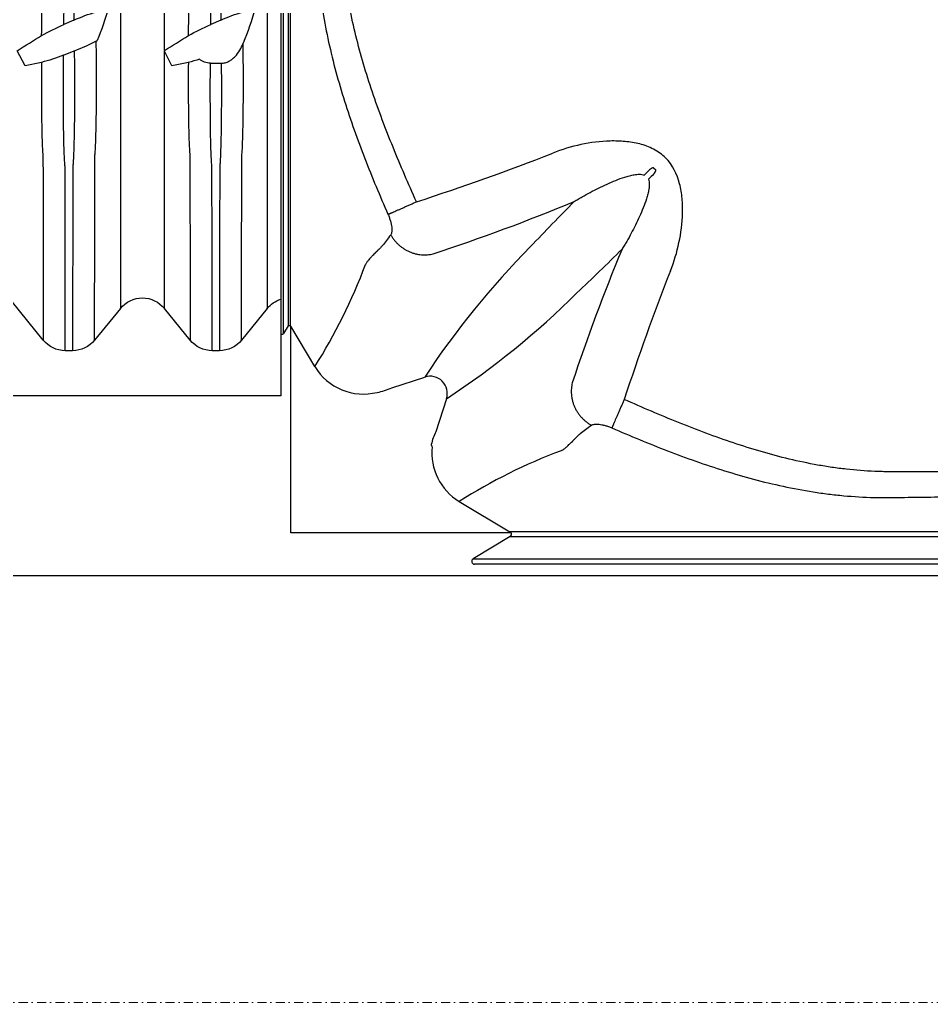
# Model space of a CAD drawing. Header units: millimetres. Extents: x -455371 to 117772, y -78417 to 116564.
# Drawn here: x -31499.7 to -31179.5, y 55572.5 to 55917.7 of the extents above; entities that cross this region are included whole.
import ezdxf

# ---------------------------------------------------------------- set-up
doc = ezdxf.new("R2010")
doc.units = ezdxf.units.MM
doc.linetypes.add('TRATTOPUNTO', pattern=[25.4, 12.7, -6.35, 0, -6.35])
doc.layers.get('0').update_dxf_attribs({"color": 255})
doc.layers.add('BETON-STOP', color=141, linetype='Continuous')
doc.layers.add('Contorno-Cupolex', color=3, linetype='Continuous')
for name, color, linetype, lineweight in [('Cls', 7, 'Continuous', 25), ('fili fissi tratteggiati', 210, 'TRATTOPUNTO', 18), ('quote', 5, 'Continuous', 15)]:
    doc.layers.add(name, color=color, linetype=linetype, lineweight=lineweight)

# ---------------------------------------------------------------- blocks, each defined once
blk = doc.blocks.new('Cupolex H50')
at = {"layer": 'Contorno-Cupolex', "linetype": 'Continuous'}
for p, q in [((19692.858, 10192.535), (19692.858, 10171.748)), ((19705.932, 10177.531), (19706.004, 10177.459)), ((19693.116, 10171.996), (19692.951, 10171.722)), ((19693.201, 10171.996), (19693.116, 10171.996)), ((19693.208, 10171.984), (19693.201, 10171.996)), ((19693.208, 10171.976), (19693.208, 10171.984)), ((19694.056, 10170.564), (19693.208, 10171.976)), ((19693.208, 10164.735), (19693.208, 10171.976)), ((19696.753, 10169.82), (19697.911, 10170.197)), ((19698.67, 10169.438), (19698.294, 10168.28)), ((19699.119, 10165.834), (19700.89, 10164.77)), ((19700.925, 10164.735), (19693.208, 10164.735)), ((19700.898, 10164.6), (19699.601, 10163.82)), ((19700.933, 10164.735), (19700.925, 10164.735)), ((19721.008, 10163.635), (19699.654, 10163.635))]:
    blk.add_line(p, q, dxfattribs=at)
for centre, radius, start, end in [((19671.606, 10256.75), 84.511, 287.92489, 291.36419), ((19647.472, 10236.537), 83.013, 314.44915, 314.6275), ((19765.011, 10118.999), 83.013, 135.3725, 135.55085), ((19676.338, 10241.136), 70.114, 288.16797, 292.48426), ((19775.244, 10104.861), 101.529, 135.24033, 136.48357), ((19722.646, 10153.941), 29.599, 135.272, 146.6866), ((19767.526, 10148.671), 67.882, 157.47222, 161.6936), ((19633.335, 10246.77), 101.528, 313.51644, 314.7597), ((19677.575, 10180.979), 19.496, 327.7108, 339.4596), ((19782.538, 10144.13), 81.647, 158.60087, 161.96279), ((19682.414, 10194.173), 29.599, 303.3134, 314.728), ((19692.908, 10171.747), 0.0499, 179.2776, 329.0373), ((19695.76, 10171.587), 1.987, 210.9888, 283.9535), ((19698.098, 10169.625), 0.601, 341.8666, 108.1334), ((19695.909, 10171.605), 1.974, 279.6297, 295.3053), ((19700.317, 10167.325), 2.238, 154.7363, 166.9636), ((19698.066, 10167.758), 0.1, 353.9944, 45.0507), ((19700.142, 10167.538), 1.987, 173.9429, 239.0129), ((19709.561, 10149.368), 19.498, 110.643, 122.3798), ((19700.838, 10164.684), 0.1, 30.3283, 59.0672), ((19700.847, 10164.685), 0.0994, 300.7422, 30.2295), ((19699.653, 10163.735), 0.0998, 120.9627, 270.7224)]:
    blk.add_arc(centre, radius, start, end, dxfattribs=at)
for points, knots in [([(19693.116, 10192.535), (19693.116, 10191.89), (19693.116, 10191.245), (19693.116, 10189.955), (19693.116, 10189.309), (19693.116, 10188.019), (19693.116, 10187.374), (19693.116, 10186.406), (19693.116, 10186.083), (19693.116, 10185.44), (19693.116, 10185.117), (19693.116, 10184.478), (19693.116, 10184.165), (19693.116, 10183.551), (19693.116, 10183.249), (19693.116, 10182.657), (19693.116, 10182.365), (19693.116, 10181.811), (19693.116, 10181.544), (19693.116, 10180.784), (19693.116, 10180.317), (19693.116, 10179.729), (19693.116, 10179.548), (19693.116, 10179.222), (19693.116, 10179.074), (19693.116, 10178.693), (19693.116, 10178.525), (19693.116, 10178.326), (19693.116, 10178.225), (19693.116, 10178.024), (19693.116, 10177.924), (19693.116, 10177.723), (19693.116, 10177.623), (19693.116, 10177.321), (19693.116, 10177.121), (19693.116, 10176.719), (19693.116, 10176.518), (19693.116, 10175.916), (19693.116, 10175.515), (19693.116, 10174.712), (19693.116, 10174.311), (19693.116, 10173.271), (19693.116, 10172.633), (19693.116, 10171.996)], [0, 0, 0, 0, 0.032927, 0.032927, 0.065853, 0.065853, 0.09878, 0.09878, 0.115243, 0.115243, 0.131706, 0.131706, 0.14817, 0.14817, 0.164633, 0.164633, 0.181096, 0.181096, 0.197559, 0.197559, 0.230486, 0.230486, 0.246949, 0.246949, 0.263413, 0.263413, 0.296339, 0.296339, 0.329266, 0.329266, 0.362192, 0.362192, 0.395119, 0.395119, 0.460972, 0.460972, 0.526825, 0.526825, 0.658531, 0.658531, 0.790238, 0.790238, 1, 1, 1, 1]), ([(19693.201, 10171.996), (19693.201, 10172.633), (19693.201, 10173.271), (19693.201, 10174.311), (19693.201, 10174.712), (19693.201, 10175.515), (19693.201, 10175.916), (19693.201, 10176.518), (19693.201, 10176.719), (19693.201, 10177.121), (19693.201, 10177.321), (19693.201, 10177.623), (19693.201, 10177.723), (19693.201, 10177.924), (19693.201, 10178.024), (19693.201, 10178.225), (19693.201, 10178.326), (19693.201, 10178.525), (19693.201, 10178.693), (19693.201, 10179.074), (19693.201, 10179.222), (19693.201, 10179.548), (19693.201, 10179.729), (19693.201, 10180.317), (19693.201, 10180.784), (19693.201, 10181.544), (19693.201, 10181.811), (19693.201, 10182.365), (19693.201, 10182.657), (19693.201, 10183.249), (19693.201, 10183.551), (19693.201, 10184.165), (19693.201, 10184.478), (19693.201, 10185.117), (19693.201, 10185.44), (19693.201, 10186.083), (19693.201, 10186.406), (19693.201, 10187.374), (19693.201, 10188.019), (19693.201, 10189.309), (19693.201, 10189.955), (19693.201, 10191.245), (19693.201, 10191.89), (19693.201, 10192.535)], [0, 0, 0, 0, 0.209762, 0.209762, 0.341469, 0.341469, 0.473175, 0.473175, 0.539028, 0.539028, 0.604881, 0.604881, 0.637808, 0.637808, 0.670734, 0.670734, 0.703661, 0.703661, 0.736587, 0.736587, 0.753051, 0.753051, 0.769514, 0.769514, 0.802441, 0.802441, 0.818904, 0.818904, 0.835367, 0.835367, 0.85183, 0.85183, 0.868294, 0.868294, 0.884757, 0.884757, 0.90122, 0.90122, 0.934147, 0.934147, 0.967073, 0.967073, 1, 1, 1, 1]), ([(19694.204, 10192.535), (19694.196, 10191.132), (19694.183, 10189.729), (19694.161, 10187.975), (19694.157, 10187.624), (19694.15, 10187.098), (19694.147, 10186.923), (19694.142, 10186.572), (19694.14, 10186.397), (19694.136, 10186.134), (19694.134, 10186.047), (19694.131, 10185.871), (19694.13, 10185.783), (19694.129, 10185.648), (19694.129, 10185.603), (19694.129, 10185.513), (19694.13, 10185.468), (19694.131, 10185.333), (19694.133, 10185.243), (19694.145, 10184.793), (19694.167, 10184.434), (19694.219, 10183.895), (19694.239, 10183.716), (19694.285, 10183.358), (19694.31, 10183.179), (19694.396, 10182.644), (19694.463, 10182.291), (19694.692, 10181.241), (19694.881, 10180.552), (19695.203, 10179.533), (19695.317, 10179.195), (19695.554, 10178.525), (19695.678, 10178.193), (19696.062, 10177.202), (19696.335, 10176.551), (19696.619, 10175.905)], [0, 0, 0, 0, 0.25, 0.25, 0.3125, 0.3125, 0.34375, 0.34375, 0.375, 0.375, 0.390625, 0.390625, 0.40625, 0.40625, 0.414062, 0.414062, 0.421875, 0.421875, 0.4375, 0.4375, 0.5, 0.5, 0.53125, 0.53125, 0.5625, 0.5625, 0.625, 0.625, 0.75, 0.75, 0.8125, 0.8125, 0.875, 0.875, 1, 1, 1, 1]), ([(19697.616, 10176.341), (19697.331, 10176.975), (19697.057, 10177.611), (19696.667, 10178.572), (19696.541, 10178.894), (19696.298, 10179.54), (19696.182, 10179.865), (19695.851, 10180.841), (19695.655, 10181.496), (19695.414, 10182.489), (19695.342, 10182.822), (19695.25, 10183.325), (19695.222, 10183.493), (19695.172, 10183.829), (19695.149, 10183.997), (19695.091, 10184.501), (19695.064, 10184.838), (19695.045, 10185.259), (19695.042, 10185.344), (19695.039, 10185.47), (19695.038, 10185.513), (19695.037, 10185.597), (19695.036, 10185.639), (19695.035, 10185.766), (19695.035, 10185.853), (19695.035, 10186.027), (19695.035, 10186.115), (19695.036, 10186.379), (19695.035, 10186.556), (19695.035, 10186.907), (19695.035, 10187.083), (19695.033, 10187.611), (19695.032, 10187.963), (19695.025, 10189.721), (19695.013, 10191.128), (19694.997, 10192.535)], [0, 0, 0, 0, 0.125, 0.125, 0.1875, 0.1875, 0.25, 0.25, 0.375, 0.375, 0.4375, 0.4375, 0.46875, 0.46875, 0.5, 0.5, 0.5625, 0.5625, 0.578125, 0.578125, 0.585938, 0.585938, 0.59375, 0.59375, 0.609375, 0.609375, 0.625, 0.625, 0.65625, 0.65625, 0.6875, 0.6875, 0.75, 0.75, 1, 1, 1, 1]), ([(19692.951, 10171.722), (19692.951, 10173.251), (19692.951, 10174.786), (19692.951, 10176.704), (19692.951, 10177.088), (19692.951, 10177.663), (19692.951, 10177.855), (19692.951, 10178.071), (19692.951, 10178.095), (19692.951, 10178.143), (19692.951, 10178.165), (19692.951, 10178.247), (19692.951, 10178.319), (19692.951, 10178.585), (19692.951, 10178.839), (19692.951, 10179.308), (19692.951, 10179.479), (19692.951, 10179.851), (19692.951, 10180.054), (19692.951, 10180.701), (19692.951, 10181.177), (19692.951, 10181.956), (19692.951, 10182.229), (19692.951, 10182.785), (19692.951, 10183.07), (19692.951, 10183.649), (19692.951, 10183.944), (19692.951, 10184.545), (19692.951, 10184.854), (19692.951, 10185.314), (19692.951, 10185.468), (19692.951, 10185.654), (19692.951, 10185.686), (19692.951, 10185.719)], [0, 0, 0, 0, 0.5, 0.5, 0.625, 0.625, 0.6875, 0.6875, 0.6953125, 0.6953125, 0.703125, 0.703125, 0.71875, 0.71875, 0.75, 0.75, 0.765625, 0.765625, 0.78125, 0.78125, 0.8125, 0.8125, 0.828125, 0.828125, 0.84375, 0.84375, 0.859375, 0.859375, 0.875, 0.875, 0.8828125, 0.8828125, 0.8844651, 0.8844651, 0.8844651, 0.8844651]), ([(19706.519, 10173.92), (19706.649, 10174.243), (19706.749, 10174.573), (19706.893, 10175.248), (19706.938, 10175.595), (19706.95, 10176.114), (19706.946, 10176.287), (19706.913, 10176.633), (19706.885, 10176.807), (19706.754, 10177.309), (19706.6, 10177.633), (19706.227, 10178.005), (19706.085, 10178.105), (19705.775, 10178.267), (19705.611, 10178.326), (19705.276, 10178.412), (19705.103, 10178.44), (19704.757, 10178.472), (19704.585, 10178.477), (19704.069, 10178.464), (19703.723, 10178.42), (19703.046, 10178.276), (19702.716, 10178.175), (19702.393, 10178.046)], [0, 0, 0, 0, 0.125, 0.125, 0.25, 0.25, 0.3125, 0.3125, 0.375, 0.375, 0.5, 0.5, 0.5625, 0.5625, 0.625, 0.625, 0.6875, 0.6875, 0.75, 0.75, 0.875, 0.875, 1, 1, 1, 1]), ([(19703.152, 10176.351), (19703.174, 10176.365), (19703.197, 10176.379), (19703.243, 10176.407), (19703.266, 10176.421), (19703.335, 10176.462), (19703.381, 10176.489), (19703.521, 10176.57), (19703.615, 10176.622), (19703.901, 10176.775), (19704.096, 10176.872), (19704.398, 10177.008), (19704.5, 10177.052), (19704.708, 10177.135), (19704.814, 10177.174), (19704.976, 10177.226), (19705.03, 10177.242), (19705.141, 10177.27), (19705.198, 10177.283), (19705.312, 10177.301), (19705.369, 10177.307), (19705.458, 10177.307), (19705.488, 10177.305), (19705.547, 10177.295), (19705.576, 10177.288), (19705.604, 10177.277)], [0, 0, 0, 0, 0.03125, 0.03125, 0.0625, 0.0625, 0.125, 0.125, 0.25, 0.25, 0.5, 0.5, 0.625, 0.625, 0.75, 0.75, 0.8125, 0.8125, 0.875, 0.875, 0.9375, 0.9375, 0.96875, 0.96875, 1, 1, 1, 1]), ([(19705.932, 10177.531), (19705.929, 10177.533), (19705.925, 10177.534), (19705.918, 10177.535), (19705.914, 10177.535), (19705.904, 10177.533), (19705.897, 10177.531), (19705.877, 10177.523), (19705.865, 10177.516), (19705.829, 10177.494), (19705.808, 10177.477), (19705.789, 10177.458)], [0, 0, 0, 0, 0.0625, 0.0625, 0.125, 0.125, 0.25, 0.25, 0.5, 0.5, 1, 1, 1, 1]), ([(19705.931, 10177.315), (19705.95, 10177.335), (19705.968, 10177.356), (19705.99, 10177.392), (19705.997, 10177.404), (19706.004, 10177.424), (19706.007, 10177.431), (19706.008, 10177.441), (19706.008, 10177.445), (19706.008, 10177.452), (19706.006, 10177.456), (19706.004, 10177.459)], [0, 0, 0, 0, 0.5, 0.5, 0.75, 0.75, 0.875, 0.875, 0.9375, 0.9375, 1, 1, 1, 1]), ([(19705.75, 10177.131), (19705.762, 10177.102), (19705.769, 10177.073), (19705.778, 10177.014), (19705.78, 10176.984), (19705.781, 10176.895), (19705.774, 10176.837), (19705.756, 10176.723), (19705.743, 10176.666), (19705.714, 10176.555), (19705.698, 10176.501), (19705.647, 10176.34), (19705.608, 10176.234), (19705.525, 10176.028), (19705.482, 10175.926), (19705.346, 10175.625), (19705.248, 10175.428), (19705.095, 10175.142), (19705.043, 10175.048), (19704.963, 10174.908), (19704.936, 10174.862), (19704.894, 10174.793), (19704.881, 10174.77), (19704.853, 10174.724), (19704.839, 10174.701), (19704.825, 10174.679)], [0, 0, 0, 0, 0.03125, 0.03125, 0.0625, 0.0625, 0.125, 0.125, 0.1875, 0.1875, 0.25, 0.25, 0.375, 0.375, 0.5, 0.5, 0.75, 0.75, 0.875, 0.875, 0.9375, 0.9375, 0.96875, 0.96875, 1, 1, 1, 1]), ([(19696.619, 10175.905), (19696.636, 10175.864), (19696.652, 10175.824), (19696.681, 10175.745), (19696.694, 10175.705), (19696.711, 10175.647), (19696.716, 10175.628), (19696.725, 10175.591), (19696.729, 10175.572), (19696.74, 10175.519), (19696.745, 10175.485), (19696.751, 10175.438), (19696.752, 10175.423), (19696.754, 10175.393), (19696.755, 10175.379), (19696.755, 10175.338), (19696.753, 10175.313), (19696.747, 10175.269), (19696.743, 10175.249), (19696.731, 10175.215), (19696.724, 10175.2), (19696.715, 10175.188)], [0, 0, 0, 0, 0.125, 0.125, 0.25, 0.25, 0.3125, 0.3125, 0.375, 0.375, 0.5, 0.5, 0.5625, 0.5625, 0.625, 0.625, 0.75, 0.75, 0.875, 0.875, 1, 1, 1, 1]), ([(19696.715, 10175.188), (19696.665, 10175.114), (19696.616, 10175.044), (19696.518, 10174.916), (19696.47, 10174.857), (19696.4, 10174.777), (19696.377, 10174.751), (19696.342, 10174.715), (19696.331, 10174.704), (19696.314, 10174.687), (19696.308, 10174.681), (19696.297, 10174.67), (19696.291, 10174.665), (19696.274, 10174.649), (19696.263, 10174.638), (19696.246, 10174.622), (19696.24, 10174.617), (19696.228, 10174.606), (19696.223, 10174.6), (19696.211, 10174.589), (19696.206, 10174.584), (19696.194, 10174.572), (19696.189, 10174.567), (19696.178, 10174.556), (19696.173, 10174.55), (19696.163, 10174.54), (19696.158, 10174.535), (19696.133, 10174.509), (19696.113, 10174.49), (19696.085, 10174.46), (19696.076, 10174.451), (19696.058, 10174.432), (19696.05, 10174.423), (19696.024, 10174.395), (19696.008, 10174.378), (19695.977, 10174.344), (19695.963, 10174.328), (19695.935, 10174.296), (19695.922, 10174.281), (19695.898, 10174.25), (19695.887, 10174.236), (19695.867, 10174.207), (19695.859, 10174.193), (19695.847, 10174.172), (19695.844, 10174.165), (19695.839, 10174.155), (19695.837, 10174.152), (19695.834, 10174.145), (19695.833, 10174.142), (19695.832, 10174.138)], [0, 0, 0, 0, 0.125, 0.125, 0.25, 0.25, 0.3125, 0.3125, 0.34375, 0.34375, 0.359375, 0.359375, 0.375, 0.375, 0.40625, 0.40625, 0.421875, 0.421875, 0.4375, 0.4375, 0.453125, 0.453125, 0.46875, 0.46875, 0.484375, 0.484375, 0.5, 0.5, 0.5625, 0.5625, 0.59375, 0.59375, 0.625, 0.625, 0.6875, 0.6875, 0.75, 0.75, 0.8125, 0.8125, 0.875, 0.875, 0.9375, 0.9375, 0.96875, 0.96875, 0.984375, 0.984375, 1, 1, 1, 1]), ([(19721.008, 10166.837), (19719.609, 10166.853), (19718.21, 10166.865), (19716.46, 10166.872), (19716.11, 10166.874), (19715.411, 10166.875), (19715.061, 10166.876), (19714.623, 10166.876), (19714.535, 10166.876), (19714.405, 10166.875), (19714.361, 10166.875), (19714.275, 10166.875), (19714.232, 10166.876), (19714.147, 10166.876), (19714.106, 10166.876), (19714.022, 10166.878), (19713.98, 10166.878), (19713.854, 10166.881), (19713.77, 10166.884), (19713.351, 10166.901), (19713.016, 10166.927), (19712.515, 10166.984), (19712.347, 10167.005), (19712.013, 10167.054), (19711.846, 10167.081), (19711.346, 10167.171), (19711.015, 10167.241), (19710.028, 10167.477), (19709.377, 10167.67), (19708.408, 10167.994), (19708.086, 10168.109), (19707.444, 10168.348), (19707.124, 10168.472), (19706.167, 10168.857), (19705.534, 10169.129), (19704.903, 10169.411)], [0, 0, 0, 0, 0.25, 0.25, 0.3125, 0.3125, 0.375, 0.375, 0.390625, 0.390625, 0.398438, 0.398438, 0.40625, 0.40625, 0.414062, 0.414062, 0.421875, 0.421875, 0.4375, 0.4375, 0.5, 0.5, 0.53125, 0.53125, 0.5625, 0.5625, 0.625, 0.625, 0.75, 0.75, 0.8125, 0.8125, 0.875, 0.875, 1, 1, 1, 1]), ([(19702.687, 10167.614), (19702.69, 10167.616), (19702.694, 10167.617), (19702.701, 10167.62), (19702.704, 10167.621), (19702.714, 10167.626), (19702.721, 10167.63), (19702.742, 10167.642), (19702.756, 10167.65), (19702.785, 10167.67), (19702.8, 10167.681), (19702.83, 10167.706), (19702.846, 10167.719), (19702.878, 10167.747), (19702.895, 10167.762), (19702.929, 10167.793), (19702.946, 10167.81), (19702.974, 10167.835), (19702.983, 10167.844), (19703.003, 10167.863), (19703.012, 10167.872), (19703.042, 10167.9), (19703.062, 10167.92), (19703.085, 10167.943), (19703.087, 10167.946), (19703.092, 10167.951), (19703.095, 10167.953), (19703.103, 10167.961), (19703.109, 10167.967), (19703.12, 10167.978), (19703.125, 10167.983), (19703.137, 10167.995), (19703.142, 10168), (19703.153, 10168.012), (19703.159, 10168.018), (19703.169, 10168.029), (19703.175, 10168.035), (19703.185, 10168.047), (19703.191, 10168.052), (19703.201, 10168.064), (19703.207, 10168.069), (19703.223, 10168.087), (19703.234, 10168.098), (19703.257, 10168.121), (19703.269, 10168.132), (19703.306, 10168.167), (19703.332, 10168.19), (19703.469, 10168.309), (19703.6, 10168.407), (19703.752, 10168.508)], [0, 0, 0, 0, 0.015625, 0.015625, 0.03125, 0.03125, 0.0625, 0.0625, 0.125, 0.125, 0.1875, 0.1875, 0.25, 0.25, 0.3125, 0.3125, 0.375, 0.375, 0.40625, 0.40625, 0.4375, 0.4375, 0.5, 0.5, 0.507812, 0.507812, 0.515625, 0.515625, 0.53125, 0.53125, 0.546875, 0.546875, 0.5625, 0.5625, 0.578125, 0.578125, 0.59375, 0.59375, 0.609375, 0.609375, 0.625, 0.625, 0.65625, 0.65625, 0.6875, 0.6875, 0.75, 0.75, 1, 1, 1, 1]), ([(19703.752, 10168.508), (19703.776, 10168.525), (19703.81, 10168.537), (19703.866, 10168.545), (19703.878, 10168.546), (19703.902, 10168.548), (19703.916, 10168.548), (19703.957, 10168.548), (19703.986, 10168.546), (19704.05, 10168.539), (19704.083, 10168.533), (19704.137, 10168.523), (19704.155, 10168.519), (19704.192, 10168.51), (19704.212, 10168.505), (19704.27, 10168.488), (19704.309, 10168.475), (19704.389, 10168.447), (19704.429, 10168.431), (19704.47, 10168.413)], [0, 0, 0, 0, 0.25, 0.25, 0.3125, 0.3125, 0.375, 0.375, 0.5, 0.5, 0.625, 0.625, 0.6875, 0.6875, 0.75, 0.75, 0.875, 0.875, 1, 1, 1, 1]), ([(19704.47, 10168.413), (19705.113, 10168.132), (19705.761, 10167.863), (19706.748, 10167.484), (19707.079, 10167.361), (19707.745, 10167.127), (19708.08, 10167.016), (19709.092, 10166.7), (19709.776, 10166.515), (19710.82, 10166.291), (19711.172, 10166.225), (19711.704, 10166.142), (19711.882, 10166.117), (19712.238, 10166.072), (19712.416, 10166.053), (19712.951, 10166.003), (19713.309, 10165.982), (19713.756, 10165.971), (19713.845, 10165.97), (19713.98, 10165.969), (19714.025, 10165.968), (19714.114, 10165.968), (19714.159, 10165.969), (19714.248, 10165.97), (19714.292, 10165.97), (19714.38, 10165.971), (19714.424, 10165.972), (19714.555, 10165.974), (19714.642, 10165.975), (19715.077, 10165.982), (19715.426, 10165.987), (19716.124, 10165.996), (19716.473, 10166.001), (19718.217, 10166.022), (19719.612, 10166.035), (19721.008, 10166.044)], [0, 0, 0, 0, 0.125, 0.125, 0.1875, 0.1875, 0.25, 0.25, 0.375, 0.375, 0.4375, 0.4375, 0.46875, 0.46875, 0.5, 0.5, 0.5625, 0.5625, 0.578125, 0.578125, 0.585938, 0.585938, 0.59375, 0.59375, 0.601562, 0.601562, 0.609375, 0.609375, 0.625, 0.625, 0.6875, 0.6875, 0.75, 0.75, 1, 1, 1, 1]), ([(19700.898, 10164.6), (19702.397, 10164.6), (19703.903, 10164.6), (19705.786, 10164.599), (19706.163, 10164.599), (19706.727, 10164.599), (19706.916, 10164.599), (19707.151, 10164.599), (19707.198, 10164.599), (19707.292, 10164.599), (19707.333, 10164.599), (19707.458, 10164.599), (19707.537, 10164.599), (19707.734, 10164.599), (19707.853, 10164.599), (19708.263, 10164.599), (19708.599, 10164.599), (19709.2, 10164.599), (19709.417, 10164.599), (19709.87, 10164.599), (19710.108, 10164.599), (19710.857, 10164.599), (19711.408, 10164.599), (19712.259, 10164.599), (19712.549, 10164.599), (19713.14, 10164.599), (19713.443, 10164.599), (19714.048, 10164.599), (19714.35, 10164.599), (19714.956, 10164.599), (19715.258, 10164.599), (19716.166, 10164.599), (19716.771, 10164.599), (19718.453, 10164.599), (19719.53, 10164.599), (19720.607, 10164.599)], [0, 0, 0, 0, 0.5, 0.5, 0.625, 0.625, 0.6875, 0.6875, 0.703125, 0.703125, 0.71875, 0.71875, 0.734375, 0.734375, 0.75, 0.75, 0.78125, 0.78125, 0.796875, 0.796875, 0.8125, 0.8125, 0.84375, 0.84375, 0.859375, 0.859375, 0.875, 0.875, 0.890625, 0.890625, 0.90625, 0.90625, 0.9375, 0.9375, 0.9930906, 0.9930906, 0.9930906, 0.9930906]), ([(19716.312, 10164.771), (19716.064, 10164.771), (19715.817, 10164.771), (19715.267, 10164.771), (19714.965, 10164.771), (19714.36, 10164.771), (19714.058, 10164.771), (19713.455, 10164.771), (19713.153, 10164.771), (19712.556, 10164.771), (19712.264, 10164.771), (19711.695, 10164.771), (19711.418, 10164.771), (19710.875, 10164.771), (19710.61, 10164.771), (19709.856, 10164.771), (19709.402, 10164.771), (19708.596, 10164.771), (19708.258, 10164.771), (19707.85, 10164.771), (19707.731, 10164.771), (19707.533, 10164.771), (19707.454, 10164.771), (19707.361, 10164.771), (19707.336, 10164.771), (19707.289, 10164.771), (19707.266, 10164.771), (19707.195, 10164.771), (19707.148, 10164.771), (19706.912, 10164.771), (19706.724, 10164.771), (19706.159, 10164.771), (19705.782, 10164.771), (19704.542, 10164.771), (19703.679, 10164.771), (19702.818, 10164.771)], [0.0809509, 0.0809509, 0.0809509, 0.0809509, 0.09375, 0.09375, 0.109375, 0.109375, 0.125, 0.125, 0.140625, 0.140625, 0.15625, 0.15625, 0.171875, 0.171875, 0.1875, 0.1875, 0.21875, 0.21875, 0.25, 0.25, 0.265625, 0.265625, 0.28125, 0.28125, 0.2890625, 0.2890625, 0.296875, 0.296875, 0.3125, 0.3125, 0.375, 0.375, 0.5, 0.5, 0.786222, 0.786222, 0.786222, 0.786222]), ([(19699.601, 10163.82), (19701.153, 10163.82), (19702.708, 10163.821), (19704.653, 10163.821), (19705.042, 10163.821), (19705.61, 10163.821), (19705.789, 10163.821), (19705.968, 10163.821)], [0, 0, 0, 0, 0.5, 0.5, 0.625, 0.625, 0.6826415, 0.6826415, 0.6826415, 0.6826415]), ([(19705.968, 10163.821), (19705.983, 10163.821), (19705.998, 10163.821), (19706.038, 10163.821), (19706.061, 10163.821), (19706.118, 10163.821), (19706.15, 10163.821), (19706.26, 10163.821), (19706.349, 10163.821), (19706.562, 10163.821), (19706.687, 10163.821), (19706.968, 10163.821), (19707.123, 10163.821), (19707.462, 10163.821), (19707.646, 10163.821), (19708.042, 10163.821), (19708.256, 10163.821), (19708.932, 10163.821), (19709.425, 10163.821), (19710.225, 10163.821), (19710.503, 10163.821), (19711.073, 10163.821), (19711.363, 10163.821), (19711.953, 10163.821), (19712.253, 10163.821), (19712.684, 10163.821), (19712.809, 10163.821), (19712.936, 10163.821)], [0.6826415, 0.6826415, 0.6826415, 0.6826415, 0.6875, 0.6875, 0.6953125, 0.6953125, 0.703125, 0.703125, 0.71875, 0.71875, 0.734375, 0.734375, 0.75, 0.75, 0.765625, 0.765625, 0.78125, 0.78125, 0.8125, 0.8125, 0.828125, 0.828125, 0.84375, 0.84375, 0.859375, 0.859375, 0.8657575, 0.8657575, 0.8657575, 0.8657575]), ([(19712.936, 10163.821), (19713.119, 10163.821), (19713.304, 10163.821), (19713.646, 10163.821), (19713.802, 10163.821), (19714.116, 10163.821), (19714.272, 10163.821), (19714.742, 10163.821), (19715.055, 10163.821), (19715.995, 10163.821), (19716.622, 10163.821), (19718.502, 10163.821), (19719.755, 10163.821), (19721.008, 10163.821)], [0.8657575, 0.8657575, 0.8657575, 0.8657575, 0.875, 0.875, 0.8828125, 0.8828125, 0.890625, 0.890625, 0.90625, 0.90625, 0.9375, 0.9375, 1, 1, 1, 1])]:
    blk.add_open_spline(points, degree=3, knots=knots, dxfattribs=at)
for points, weights in [([(19696.619, 10175.905), (19696.875, 10176.009), (19697.616, 10176.341)], [1, 0.837824847321, 1]), ([(19696.715, 10175.188), (19697.215, 10174.272), (19698.2, 10174.517)], [1, 0.774238593566, 1]), ([(19703.08, 10169.992), (19702.836, 10169.008), (19703.752, 10168.508)], [1, 0.77386842912, 1]), ([(19704.903, 10169.411), (19704.573, 10168.671), (19704.47, 10168.413)], [1, 0.838288024159, 1])]:
    blk.add_rational_spline(points, weights, degree=2, dxfattribs=at)
blk.add_open_spline([(19702.818, 10164.771), (19702.174, 10164.771), (19701.532, 10164.77), (19700.89, 10164.77)], degree=3, dxfattribs=at)
blk = doc.blocks.new('*U2219')
at = {"xscale": 10.01836209701863, "yscale": 10.01836209701863, "zscale": 10.01836209701863}
blk.add_blockref('Cupolex H50', (-197854.97, -102387.76), dxfattribs=at)
blk = doc.blocks.new('*U2220')
at = {"layer": 'quote', "color": 0, "linetype": 'ByBlock', "lineweight": -2, "transparency": 16777216}
blk.add_blockref('*U2219', (2560, -2570), dxfattribs=at)
blk = doc.blocks.new('Bs H50 tacca 3')
at = {"layer": 'BETON-STOP'}
for p, q in [((19733.613, 10111.539), (19721.484, 10111.539)), ((19733.613, 10065.539), (19733.613, 10111.539)), ((19726.316, 10109.954), (19726.06, 10109.954)), ((19731.466, 10109.954), (19731.21, 10109.954)), ((19725.287, 10109.584), (19723.913, 10107.889)), ((19727.99, 10108.472), (19727.088, 10109.584)), ((19730.437, 10109.584), (19729.536, 10108.472)), ((19733.14, 10108.472), (19732.238, 10109.584)), ((19724.649, 10099.97), (19724.375, 10099.434)), ((19725.224, 10099.843), (19724.649, 10099.97)), ((19729.799, 10099.97), (19729.535, 10099.455)), ((19730.374, 10099.843), (19729.799, 10099.97)), ((19731.147, 10099.87), (19731.529, 10099.87)), ((19725.999, 10099.591), (19726.376, 10099.444)), ((19729.525, 10099.434), (19729.535, 10099.455)), ((19729.535, 10099.428), (19729.525, 10099.434)), ((19727.147, 10099.1), (19727.184, 10099.08)), ((19726.365, 10098.361), (19726.009, 10098.515)), ((19731.515, 10098.361), (19731.159, 10098.515))]:
    blk.add_line(p, q, dxfattribs=at)
for centre, radius, start, end in [((19726.062, 10108.959), 0.995, 90.0853, 141.0771), ((19726.314, 10108.958), 0.996, 38.931, 89.9066), ((19731.212, 10108.959), 0.995, 90.0853, 141.0771), ((19731.464, 10108.958), 0.996, 38.931, 89.9066), ((19728.763, 10109.095), 0.992, 218.8507, 321.1493), ((19733.913, 10109.095), 0.992, 218.8507, 252.4043), ((19723.706, 10093.874), 6.159, 68.148, 75.7364), ((19729.327, 10095.517), 4.451, 71.1754, 76.4034), ((19731.161, 10099.237), 0.633, 91.2639, 128.8863), ((19744.358, 10130.739), 37.139, 237.4487, 239.0025), ((19723.737, 10092.51), 7.42, 62.6401, 69.1643), ((19749.618, 10130.919), 37.349, 237.473, 238.9994), ((19715.294, 10094.419), 12.77, 16.0673, 21.4049), ((19720.309, 10094.376), 12.912, 16.0869, 21.8067), ((20077.874, 10102.723), 352.663, 180.62038, 181.0131), ((19728.865, 10105.205), 7.274, 240.0223, 246.8784), ((19971.486, 10101.327), 241.117, 180.57577, 180.87046), ((19734.015, 10105.205), 7.274, 240.0223, 246.8784), ((20144.736, 10103.684), 418.759, 180.70721, 180.98586), ((19283.539, 10104.061), 442.863, 359.01905, 359.26254), ((19728.979, 10104.194), 6.392, 245.8601, 253.2339), ((20054.415, 10102.387), 323.28, 180.68628, 180.88504), ((19382.186, 10102.752), 349.356, 359.09979, 359.2798), ((19734.129, 10104.194), 6.392, 245.8601, 253.2339)]:
    blk.add_arc(centre, radius, start, end, dxfattribs=at)
for points, knots in [([(19726.06, 10109.954), (19726.06, 10108.692), (19726.058, 10107.428), (19726.055, 10105.531), (19726.054, 10104.899), (19726.052, 10104.108), (19726.052, 10103.95), (19726.051, 10103.713), (19726.051, 10103.634), (19726.051, 10103.516), (19726.051, 10103.479), (19726.041, 10103.378), (19726.037, 10103.317), (19726.029, 10103.172), (19726.025, 10103.089), (19726.018, 10102.9), (19726.015, 10102.792), (19726.006, 10102.44), (19726.001, 10102.167), (19725.997, 10101.701), (19725.996, 10101.537), (19725.994, 10101.188), (19725.994, 10101.004), (19725.994, 10100.432), (19725.996, 10100.025), (19725.999, 10099.591)], [0, 0, 0, 0, 0.5, 0.5, 0.75, 0.75, 0.8125, 0.8125, 0.84375, 0.84375, 0.859375, 0.859375, 0.875, 0.875, 0.890625, 0.890625, 0.90625, 0.90625, 0.9375, 0.9375, 0.953125, 0.953125, 0.96875, 0.96875, 1, 1, 1, 1]), ([(19726.376, 10099.444), (19726.379, 10099.89), (19726.381, 10100.308), (19726.382, 10101.085), (19726.381, 10101.448), (19726.376, 10102.091), (19726.371, 10102.372), (19726.362, 10102.736), (19726.359, 10102.848), (19726.352, 10103.048), (19726.348, 10103.136), (19726.341, 10103.288), (19726.337, 10103.353), (19726.329, 10103.434), (19726.326, 10103.458), (19726.324, 10103.5), (19726.325, 10103.519), (19726.325, 10103.618), (19726.325, 10103.698), (19726.324, 10103.935), (19726.324, 10104.094), (19726.322, 10104.886), (19726.321, 10105.52), (19726.318, 10107.422), (19726.316, 10108.689), (19726.316, 10109.954)], [0, 0, 0, 0, 0.03125, 0.03125, 0.0625, 0.0625, 0.09375, 0.09375, 0.109375, 0.109375, 0.125, 0.125, 0.140625, 0.140625, 0.148437, 0.148437, 0.15625, 0.15625, 0.1875, 0.1875, 0.25, 0.25, 0.5, 0.5, 1, 1, 1, 1]), ([(19731.21, 10109.954), (19731.21, 10108.701), (19731.208, 10107.445), (19731.205, 10105.561), (19731.204, 10104.933), (19731.202, 10104.148), (19731.202, 10103.991), (19731.201, 10103.756), (19731.201, 10103.677), (19731.201, 10103.559), (19731.203, 10103.522), (19731.199, 10103.439), (19731.192, 10103.385), (19731.179, 10103.195), (19731.172, 10103.026), (19731.162, 10102.701), (19731.159, 10102.582), (19731.154, 10102.326), (19731.152, 10102.188), (19731.147, 10101.749), (19731.145, 10101.417), (19731.144, 10100.684), (19731.145, 10100.29), (19731.147, 10099.87)], [0, 0, 0, 0, 0.5, 0.5, 0.75, 0.75, 0.8125, 0.8125, 0.84375, 0.84375, 0.859375, 0.859375, 0.875, 0.875, 0.90625, 0.90625, 0.921875, 0.921875, 0.9375, 0.9375, 0.96875, 0.96875, 1, 1, 1, 1]), ([(19731.529, 10099.87), (19731.531, 10100.293), (19731.532, 10100.688), (19731.531, 10101.238), (19731.531, 10101.415), (19731.529, 10101.748), (19731.527, 10101.905), (19731.522, 10102.346), (19731.516, 10102.602), (19731.506, 10102.927), (19731.503, 10103.025), (19731.496, 10103.195), (19731.492, 10103.268), (19731.484, 10103.394), (19731.476, 10103.446), (19731.473, 10103.527), (19731.475, 10103.565), (19731.475, 10103.683), (19731.474, 10103.761), (19731.474, 10103.997), (19731.473, 10104.153), (19731.472, 10104.938), (19731.471, 10105.565), (19731.468, 10107.447), (19731.466, 10108.702), (19731.466, 10109.954)], [0, 0, 0, 0, 0.03125, 0.03125, 0.046875, 0.046875, 0.0625, 0.0625, 0.09375, 0.09375, 0.109375, 0.109375, 0.125, 0.125, 0.140625, 0.140625, 0.15625, 0.15625, 0.1875, 0.1875, 0.25, 0.25, 0.5, 0.5, 1, 1, 1, 1]), ([(19725.224, 10099.843), (19725.222, 10100.252), (19725.221, 10100.633), (19725.223, 10101.161), (19725.224, 10101.328), (19725.227, 10101.642), (19725.228, 10101.789), (19725.233, 10102.063), (19725.235, 10102.191), (19725.241, 10102.425), (19725.245, 10102.533), (19725.255, 10102.822), (19725.262, 10102.965), (19725.275, 10103.091), (19725.278, 10103.113), (19725.279, 10103.153), (19725.278, 10103.172), (19725.278, 10103.23), (19725.278, 10103.269), (19725.278, 10103.385), (19725.279, 10103.463), (19725.279, 10103.695), (19725.279, 10103.85), (19725.281, 10104.625), (19725.282, 10105.246), (19725.285, 10107.106), (19725.287, 10108.346), (19725.287, 10109.584)], [0, 0, 0, 0, 0.03125, 0.03125, 0.046875, 0.046875, 0.0625, 0.0625, 0.078125, 0.078125, 0.09375, 0.09375, 0.125, 0.125, 0.132813, 0.132813, 0.140625, 0.140625, 0.15625, 0.15625, 0.1875, 0.1875, 0.25, 0.25, 0.5, 0.5, 1, 1, 1, 1]), ([(19727.088, 10109.584), (19727.088, 10108.321), (19727.091, 10107.055), (19727.094, 10105.156), (19727.095, 10104.523), (19727.096, 10103.732), (19727.097, 10103.573), (19727.097, 10103.336), (19727.098, 10103.257), (19727.097, 10103.158), (19727.097, 10103.139), (19727.1, 10103.096), (19727.103, 10103.072), (19727.11, 10102.991), (19727.114, 10102.926), (19727.122, 10102.774), (19727.126, 10102.686), (19727.132, 10102.487), (19727.136, 10102.375), (19727.145, 10102.011), (19727.149, 10101.73), (19727.152, 10101.252), (19727.153, 10101.083), (19727.154, 10100.725), (19727.154, 10100.537), (19727.153, 10099.955), (19727.151, 10099.54), (19727.147, 10099.1)], [0, 0, 0, 0, 0.5, 0.5, 0.75, 0.75, 0.8125, 0.8125, 0.84375, 0.84375, 0.851563, 0.851563, 0.859375, 0.859375, 0.875, 0.875, 0.890625, 0.890625, 0.90625, 0.90625, 0.9375, 0.9375, 0.953125, 0.953125, 0.96875, 0.96875, 1, 1, 1, 1]), ([(19730.374, 10099.843), (19730.372, 10100.252), (19730.371, 10100.633), (19730.373, 10101.161), (19730.374, 10101.328), (19730.377, 10101.642), (19730.378, 10101.789), (19730.383, 10102.063), (19730.385, 10102.191), (19730.391, 10102.425), (19730.395, 10102.533), (19730.405, 10102.822), (19730.412, 10102.965), (19730.425, 10103.091), (19730.428, 10103.113), (19730.429, 10103.153), (19730.428, 10103.172), (19730.428, 10103.23), (19730.428, 10103.269), (19730.428, 10103.385), (19730.429, 10103.463), (19730.429, 10103.695), (19730.429, 10103.85), (19730.431, 10104.625), (19730.432, 10105.246), (19730.435, 10107.106), (19730.437, 10108.346), (19730.437, 10109.584)], [0, 0, 0, 0, 0.03125, 0.03125, 0.046875, 0.046875, 0.0625, 0.0625, 0.078125, 0.078125, 0.09375, 0.09375, 0.125, 0.125, 0.132812, 0.132812, 0.140625, 0.140625, 0.15625, 0.15625, 0.1875, 0.1875, 0.25, 0.25, 0.5, 0.5, 1, 1, 1, 1]), ([(19732.238, 10109.584), (19732.238, 10108.323), (19732.241, 10107.059), (19732.244, 10105.164), (19732.245, 10104.532), (19732.246, 10103.742), (19732.247, 10103.584), (19732.247, 10103.347), (19732.248, 10103.268), (19732.247, 10103.169), (19732.247, 10103.15), (19732.248, 10103.109), (19732.252, 10103.086), (19732.259, 10103.008), (19732.263, 10102.946), (19732.271, 10102.798), (19732.274, 10102.712), (19732.281, 10102.519), (19732.285, 10102.409), (19732.294, 10102.052), (19732.298, 10101.775), (19732.302, 10101.303), (19732.303, 10101.136), (19732.304, 10100.784), (19732.304, 10100.597), (19732.303, 10100.02), (19732.301, 10099.609), (19732.297, 10099.172)], [0, 0, 0, 0, 0.5, 0.5, 0.75, 0.75, 0.8125, 0.8125, 0.84375, 0.84375, 0.851563, 0.851563, 0.859375, 0.859375, 0.875, 0.875, 0.890625, 0.890625, 0.90625, 0.90625, 0.9375, 0.9375, 0.953125, 0.953125, 0.96875, 0.96875, 1, 1, 1, 1]), ([(19727.99, 10088.539), (19727.99, 10089.74), (19727.99, 10090.941), (19727.99, 10092.742), (19727.99, 10093.343), (19727.99, 10094.244), (19727.99, 10094.544), (19727.99, 10094.994), (19727.99, 10095.145), (19727.99, 10095.445), (19727.99, 10095.595), (19727.99, 10096.045), (19727.99, 10096.345), (19727.991, 10096.944), (19727.991, 10097.238), (19727.991, 10097.81), (19727.991, 10098.088), (19727.991, 10098.632), (19727.991, 10098.898), (19727.991, 10099.652), (19727.991, 10100.104), (19727.991, 10100.899), (19727.991, 10101.227), (19727.99, 10101.611), (19727.99, 10101.721), (19727.99, 10101.9), (19727.99, 10101.97), (19727.99, 10102.069), (19727.99, 10102.113), (19727.99, 10102.207), (19727.99, 10102.254), (19727.99, 10102.488), (19727.99, 10102.674), (19727.99, 10103.235), (19727.99, 10103.609), (19727.99, 10105.48), (19727.99, 10106.976), (19727.99, 10108.472)], [0, 0, 0, 0, 0.0625, 0.0625, 0.09375, 0.09375, 0.109375, 0.109375, 0.117188, 0.117188, 0.125, 0.125, 0.140625, 0.140625, 0.15625, 0.15625, 0.171875, 0.171875, 0.1875, 0.1875, 0.21875, 0.21875, 0.25, 0.25, 0.265625, 0.265625, 0.28125, 0.28125, 0.296875, 0.296875, 0.3125, 0.3125, 0.375, 0.375, 0.5, 0.5, 1, 1, 1, 1]), ([(19729.536, 10108.472), (19729.536, 10107.265), (19729.536, 10106.057), (19729.536, 10104.246), (19729.536, 10103.642), (19729.536, 10102.736), (19729.536, 10102.435), (19729.536, 10102.095), (19729.536, 10102.059), (19729.536, 10101.979), (19729.536, 10101.925), (19729.535, 10101.728), (19729.535, 10101.548), (19729.535, 10101.095), (19729.535, 10100.817), (19729.535, 10100.192), (19729.535, 10099.843), (19729.535, 10099.455)], [0, 0, 0, 0, 0.5, 0.5, 0.75, 0.75, 0.875, 0.875, 0.890625, 0.890625, 0.90625, 0.90625, 0.9375, 0.9375, 0.96875, 0.96875, 1, 1, 1, 1]), ([(19733.14, 10088.539), (19733.14, 10089.74), (19733.14, 10090.941), (19733.14, 10092.742), (19733.14, 10093.343), (19733.14, 10094.244), (19733.14, 10094.544), (19733.14, 10094.994), (19733.14, 10095.145), (19733.14, 10095.445), (19733.14, 10095.595), (19733.14, 10096.045), (19733.14, 10096.345), (19733.141, 10096.944), (19733.141, 10097.238), (19733.141, 10097.81), (19733.141, 10098.088), (19733.141, 10098.632), (19733.141, 10098.898), (19733.141, 10099.652), (19733.141, 10100.104), (19733.141, 10100.899), (19733.141, 10101.227), (19733.14, 10101.611), (19733.14, 10101.721), (19733.14, 10101.9), (19733.14, 10101.97), (19733.14, 10102.069), (19733.14, 10102.113), (19733.14, 10102.207), (19733.14, 10102.254), (19733.14, 10102.488), (19733.14, 10102.674), (19733.14, 10103.235), (19733.14, 10103.609), (19733.14, 10105.48), (19733.14, 10106.976), (19733.14, 10108.472)], [0, 0, 0, 0, 0.0625, 0.0625, 0.09375, 0.09375, 0.109375, 0.109375, 0.117187, 0.117187, 0.125, 0.125, 0.140625, 0.140625, 0.15625, 0.15625, 0.171875, 0.171875, 0.1875, 0.1875, 0.21875, 0.21875, 0.25, 0.25, 0.265625, 0.265625, 0.28125, 0.28125, 0.296875, 0.296875, 0.3125, 0.3125, 0.375, 0.375, 0.5, 0.5, 1, 1, 1, 1]), ([(19731.529, 10099.87), (19731.575, 10099.87), (19731.62, 10099.864), (19731.687, 10099.848), (19731.709, 10099.841), (19731.752, 10099.825), (19731.773, 10099.815), (19731.835, 10099.784), (19731.873, 10099.759), (19731.928, 10099.718), (19731.946, 10099.703), (19731.98, 10099.672), (19731.997, 10099.656), (19732.076, 10099.573), (19732.13, 10099.499), (19732.224, 10099.341), (19732.263, 10099.258), (19732.297, 10099.172)], [0, 0, 0, 0, 0.125, 0.125, 0.1875, 0.1875, 0.25, 0.25, 0.375, 0.375, 0.4375, 0.4375, 0.5, 0.5, 0.75, 0.75, 1, 1, 1, 1]), ([(19729.535, 10099.428), (19729.535, 10099.051), (19729.535, 10098.652), (19729.535, 10098.022), (19729.535, 10097.806), (19729.535, 10097.363), (19729.535, 10097.137), (19729.535, 10096.458), (19729.536, 10095.998), (19729.536, 10095.3), (19729.536, 10095.067), (19729.536, 10094.6), (19729.536, 10094.367), (19729.536, 10092.269), (19729.536, 10090.404), (19729.536, 10088.539)], [0, 0, 0, 0, 0.125, 0.125, 0.1875, 0.1875, 0.25, 0.25, 0.375, 0.375, 0.4375, 0.4375, 0.5, 0.5, 1, 1, 1, 1])]:
    blk.add_open_spline(points, degree=3, knots=knots, dxfattribs=at)
blk = doc.blocks.new('*U2196')
at = {"xscale": 10.01836209701863, "yscale": 10.01836209701863, "zscale": 10.01836209701863}
blk.add_blockref('Bs H50 tacca 3', (-197622.59, -100791.62), dxfattribs=at)
blk = doc.blocks.new('*U2197')
at = {"layer": 'quote', "color": 0, "linetype": 'ByBlock', "lineweight": -2, "transparency": 16777216}
blk.add_blockref('*U2196', (0, 0), dxfattribs=at)

msp = doc.modelspace()

# ---------------------------------------------------------------- linework, layer by layer
at = {"layer": 'Cls'}
msp.add_lwpolyline([(-33964.5, 55722.48), (-30264.5, 55722.48)], dxfattribs=at)
at = {"layer": 'fili fissi tratteggiati', "ltscale": 0.25}
msp.add_line((-38214.5, 55572.48), (-18339.5, 55572.48), dxfattribs=at)

# ---------------------------------------------------------------- block references
at = {"layer": 'quote'}
msp.add_blockref('*U2220', (-33403.22, 58861.2), dxfattribs=at)
at = {"layer": 'quote', "xscale": -1, "rotation": 180}
msp.add_blockref('*U2197', (-31483.89, 56294.96), dxfattribs=at)

doc.saveas('drawing.dxf')
